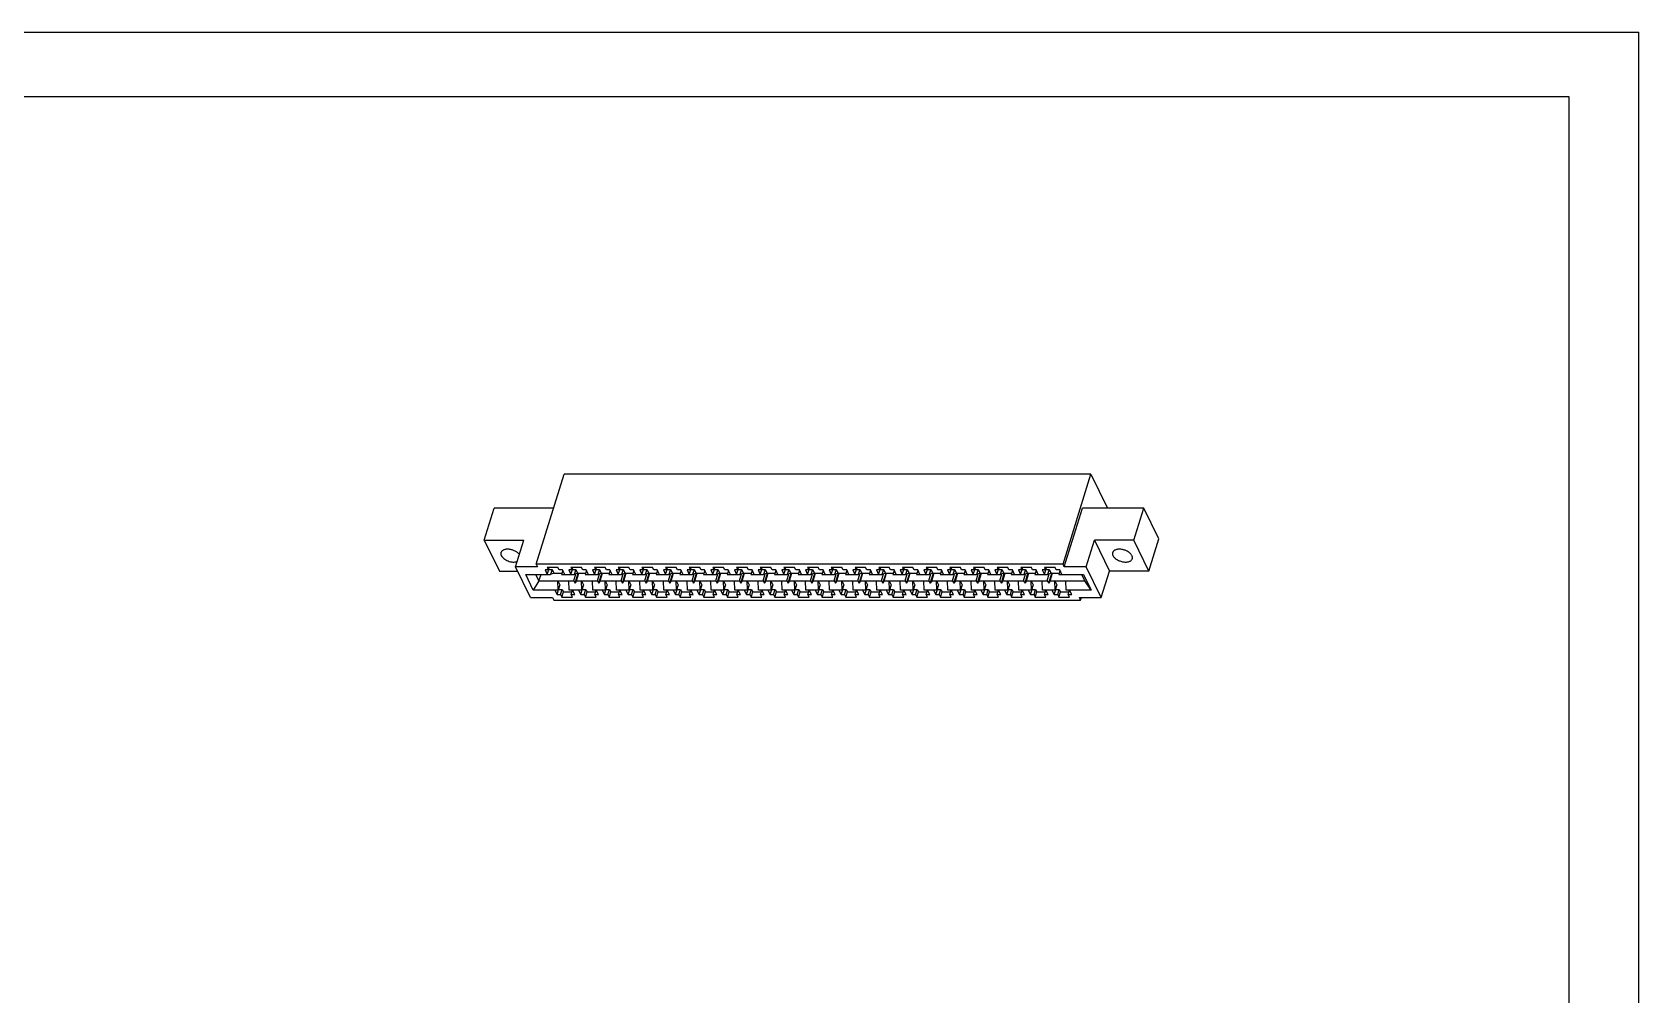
# Model space of a CAD drawing. Extents: x 0 to 420, y 0 to 297.
# Drawn here: x 172.3 to 420, y 148.5 to 297 of the extents above; entities that cross this region are included whole.
import ezdxf

# ---------------------------------------------------------------- set-up
doc = ezdxf.new("R2010")
doc.units = 0
doc.header["$LTSCALE"] = 23.1
doc.layers.get('0').update_dxf_attribs({"linetype": 'CONTINUOUS'})

msp = doc.modelspace()

# ---------------------------------------------------------------- linework, layer by layer
at = {"color": 7, "linetype": 'CONTINUOUS'}
for p, q in [((0, 297), (420, 297)), ((420, 0), (420, 297)), ((17.78, 287.08), (409.21, 287.08)), ((409.21, 287.08), (409.21, 9.23)), ((250, 214.91), (254.3, 228.84)), ((335.53, 228.84), (254.3, 228.84)), ((331.22, 214.91), (335.53, 228.84)), ((335.53, 228.84), (338.1, 223.59)), ((241.99, 218.62), (243.53, 223.59)), ((252.68, 223.59), (243.53, 223.59)), ((331.42, 214.52), (334.22, 223.59)), ((343.68, 223.59), (334.22, 223.59)), ((342.15, 218.62), (343.68, 223.59)), ((346.01, 218.85), (343.68, 223.59)), ((241.99, 218.62), (244.32, 213.88)), ((241.99, 218.62), (248.09, 218.62)), ((246.82, 214.52), (248.09, 218.62)), ((334.79, 214.52), (336.05, 218.62)), ((342.15, 218.62), (336.05, 218.62)), ((336.05, 218.62), (338.38, 213.88)), ((344.47, 213.88), (342.15, 218.62)), ((344.47, 213.88), (346.01, 218.85)), ((244.32, 213.88), (247.13, 213.88)), ((249.14, 209.78), (246.82, 214.52)), ((250.19, 214.52), (246.82, 214.52)), ((249.55, 210.95), (248.38, 213.35)), ((248.38, 213.35), (252.2, 213.35)), ((250.43, 212.36), (249.95, 213.35)), ((250, 214.91), (250.19, 214.52)), ((331.22, 214.91), (250, 214.91)), ((250.43, 212.36), (250.74, 213.35)), ((251.36, 214.04), (251.7, 213.35)), ((251.9, 214.04), (251.36, 214.04)), ((251.7, 213.35), (251.94, 214.13)), ((251.71, 214.43), (251.9, 214.04)), ((253.34, 214.43), (251.71, 214.43)), ((251.9, 214.04), (252.01, 214.43)), ((251.93, 214.15), (251.94, 214.13)), ((251.94, 214.13), (252.44, 214.13)), ((252.44, 214.13), (252.2, 213.35)), ((252.74, 213.53), (252.2, 213.35)), ((252.44, 214.13), (252.74, 213.53)), ((252.74, 213.53), (253.96, 213.53)), ((253.53, 214.04), (253.34, 214.43)), ((254.07, 214.04), (253.53, 214.04)), ((254.1, 213.98), (253.91, 213.35)), ((253.91, 213.35), (255.85, 213.35)), ((254.41, 213.35), (254.07, 214.04)), ((255.01, 214.04), (255.35, 213.35)), ((255.54, 214.04), (255.01, 214.04)), ((255.35, 213.35), (255.59, 214.13)), ((255.36, 214.43), (255.54, 214.04)), ((256.99, 214.43), (255.36, 214.43)), ((255.54, 214.04), (255.66, 214.43)), ((255.58, 214.15), (255.59, 214.13)), ((255.59, 214.13), (256.09, 214.13)), ((255.78, 212.36), (256.11, 213.43)), ((256.09, 214.13), (255.85, 213.35)), ((256.39, 213.53), (255.85, 213.35)), ((256.02, 212.02), (256.48, 213.53)), ((256.09, 214.13), (256.39, 213.53)), ((256.22, 212.36), (256.58, 213.53)), ((256.39, 213.53), (257.61, 213.53)), ((257.18, 214.04), (256.99, 214.43)), ((257.72, 214.04), (257.18, 214.04)), ((257.75, 213.98), (257.56, 213.35)), ((257.56, 213.35), (259.5, 213.35)), ((258.06, 213.35), (257.72, 214.04)), ((258.66, 214.04), (259, 213.35)), ((259.19, 214.04), (258.66, 214.04)), ((259, 214.43), (259.19, 214.04)), ((260.64, 214.43), (259, 214.43)), ((259, 213.35), (259.24, 214.13)), ((259.19, 214.04), (259.31, 214.43)), ((259.23, 214.15), (259.24, 214.13)), ((259.24, 214.13), (259.74, 214.13)), ((259.43, 212.36), (259.76, 213.43)), ((259.74, 214.13), (259.5, 213.35)), ((260.04, 213.53), (259.5, 213.35)), ((259.66, 212.02), (260.13, 213.53)), ((259.74, 214.13), (260.04, 213.53)), ((259.87, 212.36), (260.23, 213.53)), ((260.04, 213.53), (261.26, 213.53)), ((260.83, 214.04), (260.64, 214.43)), ((261.37, 214.04), (260.83, 214.04)), ((261.4, 213.98), (261.21, 213.35)), ((261.21, 213.35), (263.15, 213.35)), ((261.71, 213.35), (261.37, 214.04)), ((262.31, 214.04), (262.65, 213.35)), ((262.84, 214.04), (262.31, 214.04)), ((262.65, 214.43), (262.84, 214.04)), ((264.29, 214.43), (262.65, 214.43)), ((262.65, 213.35), (262.89, 214.13)), ((262.84, 214.04), (262.96, 214.43)), ((262.88, 214.15), (262.89, 214.13)), ((262.89, 214.13), (263.39, 214.13)), ((263.08, 212.36), (263.41, 213.43)), ((263.39, 214.13), (263.15, 213.35)), ((263.69, 213.53), (263.15, 213.35)), ((263.31, 212.02), (263.78, 213.53)), ((263.39, 214.13), (263.69, 213.53)), ((263.52, 212.36), (263.88, 213.53)), ((263.69, 213.53), (264.91, 213.53)), ((264.48, 214.04), (264.29, 214.43)), ((265.02, 214.04), (264.48, 214.04)), ((265.05, 213.98), (264.86, 213.35)), ((264.86, 213.35), (266.8, 213.35)), ((265.36, 213.35), (265.02, 214.04)), ((265.96, 214.04), (266.3, 213.35)), ((266.49, 214.04), (265.96, 214.04)), ((266.3, 214.43), (266.49, 214.04)), ((267.94, 214.43), (266.3, 214.43)), ((266.3, 213.35), (266.54, 214.13)), ((266.49, 214.04), (266.61, 214.43)), ((266.53, 214.15), (266.54, 214.13)), ((266.54, 214.13), (267.04, 214.13)), ((266.73, 212.36), (267.06, 213.43)), ((267.04, 214.13), (266.8, 213.35)), ((267.34, 213.53), (266.8, 213.35)), ((266.96, 212.02), (267.43, 213.53)), ((267.04, 214.13), (267.34, 213.53)), ((267.17, 212.36), (267.53, 213.53)), ((267.34, 213.53), (268.56, 213.53)), ((268.13, 214.04), (267.94, 214.43)), ((268.67, 214.04), (268.13, 214.04)), ((268.7, 213.98), (268.51, 213.35)), ((268.51, 213.35), (270.45, 213.35)), ((269.01, 213.35), (268.67, 214.04)), ((269.61, 214.04), (269.95, 213.35)), ((270.14, 214.04), (269.61, 214.04)), ((269.95, 214.43), (270.14, 214.04)), ((271.59, 214.43), (269.95, 214.43)), ((269.95, 213.35), (270.19, 214.13)), ((270.14, 214.04), (270.26, 214.43)), ((270.18, 214.15), (270.19, 214.13)), ((270.19, 214.13), (270.69, 214.13)), ((270.38, 212.36), (270.71, 213.43)), ((270.69, 214.13), (270.45, 213.35)), ((270.99, 213.53), (270.45, 213.35)), ((270.61, 212.02), (271.08, 213.53)), ((270.69, 214.13), (270.99, 213.53)), ((270.82, 212.36), (271.18, 213.53)), ((270.99, 213.53), (272.21, 213.53)), ((271.78, 214.04), (271.59, 214.43)), ((272.32, 214.04), (271.78, 214.04)), ((272.35, 213.98), (272.16, 213.35)), ((272.16, 213.35), (274.1, 213.35)), ((272.66, 213.35), (272.32, 214.04)), ((273.25, 214.04), (273.6, 213.35)), ((273.79, 214.04), (273.25, 214.04)), ((273.6, 214.43), (273.79, 214.04)), ((275.24, 214.43), (273.6, 214.43)), ((273.6, 213.35), (273.84, 214.13)), ((273.79, 214.04), (273.91, 214.43)), ((273.83, 214.15), (273.84, 214.13)), ((273.84, 214.13), (274.34, 214.13)), ((274.03, 212.36), (274.36, 213.43)), ((274.34, 214.13), (274.1, 213.35)), ((274.64, 213.53), (274.1, 213.35)), ((274.26, 212.02), (274.73, 213.53)), ((274.34, 214.13), (274.64, 213.53)), ((274.47, 212.36), (274.83, 213.53)), ((274.64, 213.53), (275.86, 213.53)), ((275.43, 214.04), (275.24, 214.43)), ((275.97, 214.04), (275.43, 214.04)), ((276, 213.98), (275.81, 213.35)), ((275.81, 213.35), (277.75, 213.35)), ((276.31, 213.35), (275.97, 214.04)), ((276.9, 214.04), (277.25, 213.35)), ((277.44, 214.04), (276.9, 214.04)), ((277.25, 214.43), (277.44, 214.04)), ((278.89, 214.43), (277.25, 214.43)), ((277.25, 213.35), (277.49, 214.13)), ((277.44, 214.04), (277.56, 214.43)), ((277.48, 214.15), (277.49, 214.13)), ((277.49, 214.13), (277.99, 214.13)), ((277.68, 212.36), (278.01, 213.43)), ((277.99, 214.13), (277.75, 213.35)), ((278.29, 213.53), (277.75, 213.35)), ((277.91, 212.02), (278.38, 213.53)), ((277.99, 214.13), (278.29, 213.53)), ((278.12, 212.36), (278.48, 213.53)), ((278.29, 213.53), (279.51, 213.53)), ((279.08, 214.04), (278.89, 214.43)), ((279.62, 214.04), (279.08, 214.04)), ((279.65, 213.98), (279.46, 213.35)), ((279.46, 213.35), (281.4, 213.35)), ((279.96, 213.35), (279.62, 214.04)), ((280.55, 214.04), (280.9, 213.35)), ((281.09, 214.04), (280.55, 214.04)), ((280.9, 214.43), (281.09, 214.04)), ((282.54, 214.43), (280.9, 214.43)), ((280.9, 213.35), (281.14, 214.13)), ((281.09, 214.04), (281.21, 214.43)), ((281.13, 214.15), (281.14, 214.13)), ((281.14, 214.13), (281.64, 214.13)), ((281.33, 212.36), (281.66, 213.43)), ((281.64, 214.13), (281.4, 213.35)), ((281.94, 213.53), (281.4, 213.35)), ((281.56, 212.02), (282.03, 213.53)), ((281.64, 214.13), (281.94, 213.53)), ((281.77, 212.36), (282.13, 213.53)), ((281.94, 213.53), (283.16, 213.53)), ((282.73, 214.04), (282.54, 214.43)), ((283.27, 214.04), (282.73, 214.04)), ((283.3, 213.98), (283.11, 213.35)), ((283.11, 213.35), (285.05, 213.35)), ((283.61, 213.35), (283.27, 214.04)), ((284.2, 214.04), (284.54, 213.35)), ((284.74, 214.04), (284.2, 214.04)), ((284.54, 213.35), (284.79, 214.13)), ((284.55, 214.43), (284.74, 214.04)), ((286.19, 214.43), (284.55, 214.43)), ((284.74, 214.04), (284.86, 214.43)), ((284.78, 214.15), (284.79, 214.13)), ((284.79, 214.13), (285.29, 214.13)), ((284.98, 212.36), (285.31, 213.43)), ((285.29, 214.13), (285.05, 213.35)), ((285.59, 213.53), (285.05, 213.35)), ((285.21, 212.02), (285.68, 213.53)), ((285.29, 214.13), (285.59, 213.53)), ((285.42, 212.36), (285.78, 213.53)), ((285.59, 213.53), (286.81, 213.53)), ((286.38, 214.04), (286.19, 214.43)), ((286.92, 214.04), (286.38, 214.04)), ((286.95, 213.98), (286.76, 213.35)), ((286.76, 213.35), (288.7, 213.35)), ((287.26, 213.35), (286.92, 214.04)), ((287.85, 214.04), (288.19, 213.35)), ((288.39, 214.04), (287.85, 214.04)), ((288.19, 213.35), (288.44, 214.13)), ((288.2, 214.43), (288.39, 214.04)), ((289.84, 214.43), (288.2, 214.43)), ((288.39, 214.04), (288.51, 214.43)), ((288.43, 214.15), (288.44, 214.13)), ((288.44, 214.13), (288.94, 214.13)), ((288.63, 212.36), (288.96, 213.43)), ((288.94, 214.13), (288.7, 213.35)), ((289.24, 213.53), (288.7, 213.35)), ((288.86, 212.02), (289.33, 213.53)), ((288.94, 214.13), (289.24, 213.53)), ((289.07, 212.36), (289.43, 213.53)), ((289.24, 213.53), (290.46, 213.53)), ((290.03, 214.04), (289.84, 214.43)), ((290.57, 214.04), (290.03, 214.04)), ((290.6, 213.98), (290.41, 213.35)), ((290.41, 213.35), (292.35, 213.35)), ((290.91, 213.35), (290.57, 214.04)), ((292.04, 214.04), (291.5, 214.04)), ((291.5, 214.04), (291.84, 213.35)), ((291.84, 213.35), (292.09, 214.13)), ((293.49, 214.43), (291.85, 214.43)), ((291.85, 214.43), (292.04, 214.04)), ((292.04, 214.04), (292.16, 214.43)), ((292.08, 214.15), (292.09, 214.13)), ((292.09, 214.13), (292.59, 214.13)), ((292.28, 212.36), (292.61, 213.43)), ((292.59, 214.13), (292.35, 213.35)), ((292.89, 213.53), (292.35, 213.35)), ((292.51, 212.02), (292.98, 213.53)), ((292.59, 214.13), (292.89, 213.53)), ((292.72, 212.36), (293.08, 213.53)), ((292.89, 213.53), (294.11, 213.53)), ((293.68, 214.04), (293.49, 214.43)), ((294.22, 214.04), (293.68, 214.04)), ((294.25, 213.98), (294.05, 213.35)), ((294.05, 213.35), (296, 213.35)), ((294.56, 213.35), (294.22, 214.04)), ((295.69, 214.04), (295.15, 214.04)), ((295.15, 214.04), (295.49, 213.35)), ((295.49, 213.35), (295.74, 214.13)), ((297.14, 214.43), (295.5, 214.43)), ((295.5, 214.43), (295.69, 214.04)), ((295.69, 214.04), (295.81, 214.43)), ((295.72, 214.15), (295.74, 214.13)), ((295.74, 214.13), (296.24, 214.13)), ((295.92, 212.36), (296.26, 213.43)), ((296.24, 214.13), (296, 213.35)), ((296.54, 213.53), (296, 213.35)), ((296.16, 212.02), (296.63, 213.53)), ((296.24, 214.13), (296.54, 213.53)), ((296.37, 212.36), (296.73, 213.53)), ((296.54, 213.53), (297.76, 213.53)), ((297.33, 214.04), (297.14, 214.43)), ((297.87, 214.04), (297.33, 214.04)), ((297.9, 213.98), (297.7, 213.35)), ((297.7, 213.35), (299.65, 213.35)), ((298.21, 213.35), (297.87, 214.04)), ((299.34, 214.04), (298.8, 214.04)), ((298.8, 214.04), (299.14, 213.35)), ((299.14, 213.35), (299.39, 214.13)), ((300.79, 214.43), (299.15, 214.43)), ((299.15, 214.43), (299.34, 214.04)), ((299.34, 214.04), (299.46, 214.43)), ((299.37, 214.15), (299.39, 214.13)), ((299.39, 214.13), (299.89, 214.13)), ((299.57, 212.36), (299.91, 213.43)), ((299.89, 214.13), (299.65, 213.35)), ((300.19, 213.53), (299.65, 213.35)), ((299.81, 212.02), (300.28, 213.53)), ((299.89, 214.13), (300.19, 213.53)), ((300.02, 212.36), (300.38, 213.53)), ((300.19, 213.53), (301.41, 213.53)), ((300.98, 214.04), (300.79, 214.43)), ((301.52, 214.04), (300.98, 214.04)), ((301.55, 213.98), (301.35, 213.35)), ((301.35, 213.35), (303.3, 213.35)), ((301.86, 213.35), (301.52, 214.04)), ((302.99, 214.04), (302.45, 214.04)), ((302.45, 214.04), (302.79, 213.35)), ((302.79, 213.35), (303.03, 214.13)), ((304.44, 214.43), (302.8, 214.43)), ((302.8, 214.43), (302.99, 214.04)), ((302.99, 214.04), (303.11, 214.43)), ((303.02, 214.15), (303.03, 214.13)), ((303.03, 214.13), (303.54, 214.13)), ((303.22, 212.36), (303.56, 213.43)), ((303.54, 214.13), (303.3, 213.35)), ((303.84, 213.53), (303.3, 213.35)), ((303.46, 212.02), (303.93, 213.53)), ((303.54, 214.13), (303.84, 213.53)), ((303.67, 212.36), (304.03, 213.53)), ((303.84, 213.53), (305.06, 213.53)), ((304.63, 214.04), (304.44, 214.43)), ((305.17, 214.04), (304.63, 214.04)), ((305.2, 213.98), (305, 213.35)), ((305, 213.35), (306.95, 213.35)), ((305.51, 213.35), (305.17, 214.04)), ((306.64, 214.04), (306.1, 214.04)), ((306.1, 214.04), (306.44, 213.35)), ((306.44, 213.35), (306.68, 214.13)), ((308.09, 214.43), (306.45, 214.43)), ((306.45, 214.43), (306.64, 214.04)), ((306.64, 214.04), (306.76, 214.43)), ((306.67, 214.15), (306.68, 214.13)), ((306.68, 214.13), (307.19, 214.13)), ((306.87, 212.36), (307.21, 213.43)), ((307.19, 214.13), (306.95, 213.35)), ((307.48, 213.53), (306.95, 213.35)), ((307.11, 212.02), (307.58, 213.53)), ((307.19, 214.13), (307.48, 213.53)), ((307.32, 212.36), (307.68, 213.53)), ((307.48, 213.53), (308.71, 213.53)), ((308.28, 214.04), (308.09, 214.43)), ((308.82, 214.04), (308.28, 214.04)), ((308.85, 213.98), (308.65, 213.35)), ((308.65, 213.35), (310.59, 213.35)), ((309.16, 213.35), (308.82, 214.04)), ((310.29, 214.04), (309.75, 214.04)), ((309.75, 214.04), (310.09, 213.35)), ((310.09, 213.35), (310.33, 214.13)), ((311.74, 214.43), (310.1, 214.43)), ((310.1, 214.43), (310.29, 214.04)), ((310.29, 214.04), (310.41, 214.43)), ((310.32, 214.15), (310.33, 214.13)), ((310.33, 214.13), (310.84, 214.13)), ((310.52, 212.36), (310.86, 213.43)), ((310.84, 214.13), (310.59, 213.35)), ((311.13, 213.53), (310.59, 213.35)), ((310.76, 212.02), (311.23, 213.53)), ((310.84, 214.13), (311.13, 213.53)), ((310.97, 212.36), (311.33, 213.53)), ((311.13, 213.53), (312.36, 213.53)), ((311.93, 214.04), (311.74, 214.43)), ((312.46, 214.04), (311.93, 214.04)), ((312.5, 213.98), (312.3, 213.35)), ((312.3, 213.35), (314.24, 213.35)), ((312.81, 213.35), (312.46, 214.04)), ((313.94, 214.04), (313.4, 214.04)), ((313.4, 214.04), (313.74, 213.35)), ((313.74, 213.35), (313.98, 214.13)), ((315.39, 214.43), (313.75, 214.43)), ((313.75, 214.43), (313.94, 214.04)), ((313.94, 214.04), (314.06, 214.43)), ((313.97, 214.15), (313.98, 214.13)), ((313.98, 214.13), (314.49, 214.13)), ((314.17, 212.36), (314.5, 213.43)), ((314.49, 214.13), (314.24, 213.35)), ((314.78, 213.53), (314.24, 213.35)), ((314.41, 212.02), (314.88, 213.53)), ((314.49, 214.13), (314.78, 213.53)), ((314.62, 212.36), (314.98, 213.53)), ((314.78, 213.53), (316.01, 213.53)), ((315.58, 214.04), (315.39, 214.43)), ((316.11, 214.04), (315.58, 214.04)), ((316.15, 213.98), (315.95, 213.35)), ((315.95, 213.35), (317.89, 213.35)), ((316.46, 213.35), (316.11, 214.04)), ((317.59, 214.04), (317.05, 214.04)), ((317.05, 214.04), (317.39, 213.35)), ((317.39, 213.35), (317.63, 214.13)), ((319.04, 214.43), (317.4, 214.43)), ((317.4, 214.43), (317.59, 214.04)), ((317.59, 214.04), (317.71, 214.43)), ((317.62, 214.15), (317.63, 214.13)), ((317.63, 214.13), (318.14, 214.13)), ((317.82, 212.36), (318.15, 213.43)), ((318.14, 214.13), (317.89, 213.35)), ((318.43, 213.53), (317.89, 213.35)), ((318.06, 212.02), (318.52, 213.53)), ((318.14, 214.13), (318.43, 213.53)), ((318.27, 212.36), (318.63, 213.53)), ((318.43, 213.53), (319.66, 213.53)), ((319.23, 214.04), (319.04, 214.43)), ((319.76, 214.04), (319.23, 214.04)), ((319.8, 213.98), (319.6, 213.35)), ((319.6, 213.35), (321.54, 213.35)), ((320.1, 213.35), (319.76, 214.04)), ((321.24, 214.04), (320.7, 214.04)), ((320.7, 214.04), (321.04, 213.35)), ((321.04, 213.35), (321.28, 214.13)), ((322.69, 214.43), (321.05, 214.43)), ((321.05, 214.43), (321.24, 214.04)), ((321.24, 214.04), (321.36, 214.43)), ((321.27, 214.15), (321.28, 214.13)), ((321.28, 214.13), (321.79, 214.13)), ((321.47, 212.36), (321.8, 213.43)), ((321.79, 214.13), (321.54, 213.35)), ((322.08, 213.53), (321.54, 213.35)), ((321.71, 212.02), (322.17, 213.53)), ((321.79, 214.13), (322.08, 213.53)), ((321.92, 212.36), (322.28, 213.53)), ((322.08, 213.53), (323.31, 213.53)), ((322.88, 214.04), (322.69, 214.43)), ((323.41, 214.04), (322.88, 214.04)), ((323.45, 213.98), (323.25, 213.35)), ((323.25, 213.35), (325.19, 213.35)), ((323.75, 213.35), (323.41, 214.04)), ((324.89, 214.04), (324.35, 214.04)), ((324.35, 214.04), (324.69, 213.35)), ((324.69, 213.35), (324.93, 214.13)), ((326.34, 214.43), (324.7, 214.43)), ((324.7, 214.43), (324.89, 214.04)), ((324.89, 214.04), (325.01, 214.43)), ((324.92, 214.15), (324.93, 214.13)), ((324.93, 214.13), (325.44, 214.13)), ((325.12, 212.36), (325.45, 213.43)), ((325.44, 214.13), (325.19, 213.35)), ((325.73, 213.53), (325.19, 213.35)), ((325.36, 212.02), (325.82, 213.53)), ((325.44, 214.13), (325.73, 213.53)), ((325.57, 212.36), (325.93, 213.53)), ((325.73, 213.53), (326.96, 213.53)), ((326.53, 214.04), (326.34, 214.43)), ((327.06, 214.04), (326.53, 214.04)), ((327.1, 213.98), (326.9, 213.35)), ((326.9, 213.35), (328.84, 213.35)), ((327.4, 213.35), (327.06, 214.04)), ((328.54, 214.04), (328, 214.04)), ((328, 214.04), (328.34, 213.35)), ((328.34, 213.35), (328.58, 214.13)), ((329.99, 214.43), (328.35, 214.43)), ((328.35, 214.43), (328.54, 214.04)), ((328.54, 214.04), (328.66, 214.43)), ((328.57, 214.15), (328.58, 214.13)), ((328.58, 214.13), (329.09, 214.13)), ((328.77, 212.36), (329.1, 213.43)), ((329.09, 214.13), (328.84, 213.35)), ((329.38, 213.53), (328.84, 213.35)), ((329.01, 212.02), (329.47, 213.53)), ((329.09, 214.13), (329.38, 213.53)), ((329.22, 212.36), (329.58, 213.53)), ((329.38, 213.53), (330.61, 213.53)), ((330.17, 214.04), (329.99, 214.43)), ((330.71, 214.04), (330.17, 214.04)), ((330.75, 213.98), (330.55, 213.35)), ((330.55, 213.35), (334.38, 213.35)), ((331.05, 213.35), (330.71, 214.04)), ((331.42, 214.52), (331.22, 214.91)), ((334.79, 214.52), (331.42, 214.52)), ((334.08, 213.35), (334.56, 212.36)), ((334.38, 213.35), (335.55, 210.95)), ((337.11, 209.78), (334.79, 214.52)), ((337.11, 209.78), (338.38, 213.88)), ((344.47, 213.88), (338.38, 213.88)), ((250.43, 212.36), (249.55, 210.95)), ((253.38, 210.95), (249.55, 210.95)), ((250.43, 212.36), (255.78, 212.36)), ((252.88, 210.95), (253.22, 210.25)), ((253.22, 210.25), (253.46, 211.04)), ((253.38, 210.95), (253.32, 212.34)), ((253.32, 212.34), (253.62, 211.73)), ((253.32, 212.34), (255.03, 212.34)), ((253.62, 211.73), (253.38, 210.95)), ((253.43, 211.1), (253.46, 211.04)), ((253.46, 211.04), (254, 211.04)), ((253.75, 210.25), (254, 211.04)), ((253.94, 209.87), (254.19, 210.65)), ((254, 211.04), (254.19, 210.65)), ((254.19, 210.65), (255.52, 210.65)), ((255.09, 210.95), (255.03, 212.34)), ((257.03, 210.95), (255.09, 210.95)), ((255.39, 210.25), (255.6, 210.93)), ((255.93, 210.25), (255.59, 210.95)), ((255.78, 212.36), (256.02, 212.02)), ((256.22, 212.36), (256.02, 212.02)), ((256.22, 212.36), (259.43, 212.36)), ((256.53, 210.95), (256.87, 210.25)), ((256.87, 210.25), (257.11, 211.04)), ((257.03, 210.95), (256.97, 212.34)), ((256.97, 212.34), (257.27, 211.73)), ((256.97, 212.34), (258.68, 212.34)), ((257.27, 211.73), (257.03, 210.95)), ((257.08, 211.1), (257.11, 211.04)), ((257.11, 211.04), (257.65, 211.04)), ((257.4, 210.25), (257.65, 211.04)), ((257.59, 209.87), (257.84, 210.65)), ((257.65, 211.04), (257.84, 210.65)), ((257.84, 210.65), (259.16, 210.65)), ((258.74, 210.95), (258.68, 212.34)), ((260.68, 210.95), (258.74, 210.95)), ((259.04, 210.25), (259.25, 210.93)), ((259.58, 210.25), (259.24, 210.95)), ((259.43, 212.36), (259.66, 212.02)), ((259.87, 212.36), (259.66, 212.02)), ((259.87, 212.36), (263.08, 212.36)), ((260.18, 210.95), (260.52, 210.25)), ((260.52, 210.25), (260.76, 211.04)), ((260.68, 210.95), (260.62, 212.34)), ((260.62, 212.34), (260.92, 211.73)), ((260.62, 212.34), (262.33, 212.34)), ((260.92, 211.73), (260.68, 210.95)), ((260.73, 211.1), (260.76, 211.04)), ((260.76, 211.04), (261.3, 211.04)), ((261.05, 210.25), (261.3, 211.04)), ((261.24, 209.87), (261.49, 210.65)), ((261.3, 211.04), (261.49, 210.65)), ((261.49, 210.65), (262.81, 210.65)), ((262.39, 210.95), (262.33, 212.34)), ((264.33, 210.95), (262.39, 210.95)), ((262.69, 210.25), (262.9, 210.93)), ((263.23, 210.25), (262.89, 210.95)), ((263.08, 212.36), (263.31, 212.02)), ((263.52, 212.36), (263.31, 212.02)), ((263.52, 212.36), (266.73, 212.36)), ((263.82, 210.95), (264.17, 210.25)), ((264.17, 210.25), (264.41, 211.04)), ((264.33, 210.95), (264.27, 212.34)), ((264.27, 212.34), (264.57, 211.73)), ((264.27, 212.34), (265.98, 212.34)), ((264.57, 211.73), (264.33, 210.95)), ((264.38, 211.1), (264.41, 211.04)), ((264.41, 211.04), (264.95, 211.04)), ((264.7, 210.25), (264.95, 211.04)), ((264.89, 209.87), (265.14, 210.65)), ((264.95, 211.04), (265.14, 210.65)), ((265.14, 210.65), (266.46, 210.65)), ((266.04, 210.95), (265.98, 212.34)), ((267.98, 210.95), (266.04, 210.95)), ((266.34, 210.25), (266.55, 210.93)), ((266.88, 210.25), (266.54, 210.95)), ((266.73, 212.36), (266.96, 212.02)), ((267.17, 212.36), (266.96, 212.02)), ((267.17, 212.36), (270.38, 212.36)), ((267.47, 210.95), (267.82, 210.25)), ((267.82, 210.25), (268.06, 211.04)), ((267.98, 210.95), (267.92, 212.34)), ((267.92, 212.34), (268.22, 211.73)), ((267.92, 212.34), (269.63, 212.34)), ((268.22, 211.73), (267.98, 210.95)), ((268.03, 211.1), (268.06, 211.04)), ((268.06, 211.04), (268.6, 211.04)), ((268.35, 210.25), (268.6, 211.04)), ((268.54, 209.87), (268.79, 210.65)), ((268.6, 211.04), (268.79, 210.65)), ((268.79, 210.65), (270.11, 210.65)), ((269.69, 210.95), (269.63, 212.34)), ((271.63, 210.95), (269.69, 210.95)), ((269.99, 210.25), (270.2, 210.93)), ((270.53, 210.25), (270.19, 210.95)), ((270.38, 212.36), (270.61, 212.02)), ((270.82, 212.36), (270.61, 212.02)), ((270.82, 212.36), (274.03, 212.36)), ((271.12, 210.95), (271.46, 210.25)), ((271.46, 210.25), (271.71, 211.04)), ((271.63, 210.95), (271.57, 212.34)), ((271.57, 212.34), (271.87, 211.73)), ((271.57, 212.34), (273.28, 212.34)), ((271.87, 211.73), (271.63, 210.95)), ((271.67, 211.1), (271.71, 211.04)), ((271.71, 211.04), (272.24, 211.04)), ((272, 210.25), (272.24, 211.04)), ((272.19, 209.87), (272.43, 210.65)), ((272.24, 211.04), (272.43, 210.65)), ((272.43, 210.65), (273.76, 210.65)), ((273.33, 210.95), (273.28, 212.34)), ((275.28, 210.95), (273.33, 210.95)), ((273.64, 210.25), (273.85, 210.93)), ((274.18, 210.25), (273.84, 210.95)), ((274.03, 212.36), (274.26, 212.02)), ((274.47, 212.36), (274.26, 212.02)), ((274.47, 212.36), (277.68, 212.36)), ((274.77, 210.95), (275.11, 210.25)), ((275.11, 210.25), (275.36, 211.04)), ((275.28, 210.95), (275.22, 212.34)), ((275.22, 212.34), (275.52, 211.73)), ((275.22, 212.34), (276.93, 212.34)), ((275.52, 211.73), (275.28, 210.95)), ((275.32, 211.1), (275.36, 211.04)), ((275.36, 211.04), (275.89, 211.04)), ((275.65, 210.25), (275.89, 211.04)), ((275.84, 209.87), (276.08, 210.65)), ((275.89, 211.04), (276.08, 210.65)), ((276.08, 210.65), (277.41, 210.65)), ((276.98, 210.95), (276.93, 212.34)), ((278.93, 210.95), (276.98, 210.95)), ((277.29, 210.25), (277.5, 210.93)), ((277.83, 210.25), (277.49, 210.95)), ((277.68, 212.36), (277.91, 212.02)), ((278.12, 212.36), (277.91, 212.02)), ((278.12, 212.36), (281.33, 212.36)), ((278.42, 210.95), (278.76, 210.25)), ((278.76, 210.25), (279.01, 211.04)), ((278.93, 210.95), (278.87, 212.34)), ((278.87, 212.34), (279.17, 211.73)), ((278.87, 212.34), (280.58, 212.34)), ((279.17, 211.73), (278.93, 210.95)), ((278.97, 211.1), (279.01, 211.04)), ((279.01, 211.04), (279.54, 211.04)), ((279.3, 210.25), (279.54, 211.04)), ((279.49, 209.87), (279.73, 210.65)), ((279.54, 211.04), (279.73, 210.65)), ((279.73, 210.65), (281.06, 210.65)), ((280.63, 210.95), (280.58, 212.34)), ((282.58, 210.95), (280.63, 210.95)), ((280.94, 210.25), (281.15, 210.93)), ((281.48, 210.25), (281.14, 210.95)), ((281.33, 212.36), (281.56, 212.02)), ((281.77, 212.36), (281.56, 212.02)), ((281.77, 212.36), (284.98, 212.36)), ((282.07, 210.95), (282.41, 210.25)), ((282.41, 210.25), (282.66, 211.04)), ((282.58, 210.95), (282.52, 212.34)), ((282.52, 212.34), (282.82, 211.73)), ((282.52, 212.34), (284.23, 212.34)), ((282.82, 211.73), (282.58, 210.95)), ((282.62, 211.1), (282.66, 211.04)), ((282.66, 211.04), (283.19, 211.04)), ((282.95, 210.25), (283.19, 211.04)), ((283.14, 209.87), (283.38, 210.65)), ((283.19, 211.04), (283.38, 210.65)), ((283.38, 210.65), (284.71, 210.65)), ((284.28, 210.95), (284.23, 212.34)), ((286.23, 210.95), (284.28, 210.95)), ((284.59, 210.25), (284.8, 210.93)), ((285.13, 210.25), (284.79, 210.95)), ((284.98, 212.36), (285.21, 212.02)), ((285.42, 212.36), (285.21, 212.02)), ((285.42, 212.36), (288.63, 212.36)), ((285.72, 210.95), (286.06, 210.25)), ((286.06, 210.25), (286.31, 211.04)), ((286.23, 210.95), (286.17, 212.34)), ((286.17, 212.34), (287.88, 212.34)), ((286.17, 212.34), (286.47, 211.73)), ((286.47, 211.73), (286.23, 210.95)), ((286.27, 211.1), (286.31, 211.04)), ((286.31, 211.04), (286.84, 211.04)), ((286.6, 210.25), (286.84, 211.04)), ((286.79, 209.87), (287.03, 210.65)), ((286.84, 211.04), (287.03, 210.65)), ((287.03, 210.65), (288.36, 210.65)), ((287.93, 210.95), (287.88, 212.34)), ((289.87, 210.95), (287.93, 210.95)), ((288.24, 210.25), (288.45, 210.93)), ((288.78, 210.25), (288.44, 210.95)), ((288.63, 212.36), (288.86, 212.02)), ((289.07, 212.36), (288.86, 212.02)), ((289.07, 212.36), (292.28, 212.36)), ((289.37, 210.95), (289.71, 210.25)), ((289.71, 210.25), (289.95, 211.04)), ((289.82, 212.34), (291.53, 212.34)), ((289.82, 212.34), (290.12, 211.73)), ((289.87, 210.95), (289.82, 212.34)), ((290.12, 211.73), (289.87, 210.95)), ((289.92, 211.1), (289.95, 211.04)), ((289.95, 211.04), (290.49, 211.04)), ((290.25, 210.25), (290.49, 211.04)), ((290.44, 209.87), (290.68, 210.65)), ((290.49, 211.04), (290.68, 210.65)), ((290.68, 210.65), (292.01, 210.65)), ((291.58, 210.95), (291.53, 212.34)), ((293.52, 210.95), (291.58, 210.95)), ((291.89, 210.25), (292.1, 210.93)), ((292.43, 210.25), (292.09, 210.95)), ((292.28, 212.36), (292.51, 212.02)), ((292.72, 212.36), (292.51, 212.02)), ((292.72, 212.36), (295.92, 212.36)), ((293.02, 210.95), (293.36, 210.25)), ((293.36, 210.25), (293.6, 211.04)), ((293.47, 212.34), (295.18, 212.34)), ((293.47, 212.34), (293.77, 211.73)), ((293.52, 210.95), (293.47, 212.34)), ((293.77, 211.73), (293.52, 210.95)), ((293.57, 211.1), (293.6, 211.04)), ((293.6, 211.04), (294.14, 211.04)), ((293.9, 210.25), (294.14, 211.04)), ((294.09, 209.87), (294.33, 210.65)), ((294.14, 211.04), (294.33, 210.65)), ((294.33, 210.65), (295.66, 210.65)), ((295.23, 210.95), (295.18, 212.34)), ((297.17, 210.95), (295.23, 210.95)), ((295.54, 210.25), (295.75, 210.93)), ((296.08, 210.25), (295.74, 210.95)), ((295.92, 212.36), (296.16, 212.02)), ((296.37, 212.36), (296.16, 212.02)), ((296.37, 212.36), (299.57, 212.36)), ((296.67, 210.95), (297.01, 210.25)), ((297.01, 210.25), (297.25, 211.04)), ((297.12, 212.34), (298.83, 212.34)), ((297.12, 212.34), (297.42, 211.73)), ((297.17, 210.95), (297.12, 212.34)), ((297.42, 211.73), (297.17, 210.95)), ((297.22, 211.1), (297.25, 211.04)), ((297.25, 211.04), (297.79, 211.04)), ((297.55, 210.25), (297.79, 211.04)), ((297.74, 209.87), (297.98, 210.65)), ((297.79, 211.04), (297.98, 210.65)), ((297.98, 210.65), (299.31, 210.65)), ((298.88, 210.95), (298.83, 212.34)), ((300.82, 210.95), (298.88, 210.95)), ((299.19, 210.25), (299.4, 210.93)), ((299.73, 210.25), (299.39, 210.95)), ((299.57, 212.36), (299.81, 212.02)), ((300.02, 212.36), (299.81, 212.02)), ((300.02, 212.36), (303.22, 212.36)), ((300.32, 210.95), (300.66, 210.25)), ((300.66, 210.25), (300.9, 211.04)), ((300.77, 212.34), (302.48, 212.34)), ((300.77, 212.34), (301.07, 211.73)), ((300.82, 210.95), (300.77, 212.34)), ((301.07, 211.73), (300.82, 210.95)), ((300.87, 211.1), (300.9, 211.04)), ((300.9, 211.04), (301.44, 211.04)), ((301.2, 210.25), (301.44, 211.04)), ((301.39, 209.87), (301.63, 210.65)), ((301.44, 211.04), (301.63, 210.65)), ((301.63, 210.65), (302.96, 210.65)), ((302.53, 210.95), (302.48, 212.34)), ((304.47, 210.95), (302.53, 210.95)), ((302.84, 210.25), (303.05, 210.93)), ((303.38, 210.25), (303.03, 210.95)), ((303.22, 212.36), (303.46, 212.02)), ((303.67, 212.36), (303.46, 212.02)), ((303.67, 212.36), (306.87, 212.36)), ((303.97, 210.95), (304.31, 210.25)), ((304.31, 210.25), (304.55, 211.04)), ((304.42, 212.34), (306.13, 212.34)), ((304.42, 212.34), (304.72, 211.73)), ((304.47, 210.95), (304.42, 212.34)), ((304.72, 211.73), (304.47, 210.95)), ((304.52, 211.1), (304.55, 211.04)), ((304.55, 211.04), (305.09, 211.04)), ((304.85, 210.25), (305.09, 211.04)), ((305.04, 209.87), (305.28, 210.65)), ((305.09, 211.04), (305.28, 210.65)), ((305.28, 210.65), (306.61, 210.65)), ((306.18, 210.95), (306.13, 212.34)), ((308.12, 210.95), (306.18, 210.95)), ((306.49, 210.25), (306.7, 210.93)), ((307.03, 210.25), (306.68, 210.95)), ((306.87, 212.36), (307.11, 212.02)), ((307.32, 212.36), (307.11, 212.02)), ((307.32, 212.36), (310.52, 212.36)), ((307.62, 210.95), (307.96, 210.25)), ((307.96, 210.25), (308.2, 211.04)), ((308.07, 212.34), (309.78, 212.34)), ((308.07, 212.34), (308.37, 211.73)), ((308.12, 210.95), (308.07, 212.34)), ((308.37, 211.73), (308.12, 210.95)), ((308.17, 211.1), (308.2, 211.04)), ((308.2, 211.04), (308.74, 211.04)), ((308.5, 210.25), (308.74, 211.04)), ((308.69, 209.87), (308.93, 210.65)), ((308.74, 211.04), (308.93, 210.65)), ((308.93, 210.65), (310.26, 210.65)), ((309.83, 210.95), (309.78, 212.34)), ((311.77, 210.95), (309.83, 210.95)), ((310.14, 210.25), (310.34, 210.93)), ((310.67, 210.25), (310.33, 210.95)), ((310.52, 212.36), (310.76, 212.02)), ((310.97, 212.36), (310.76, 212.02)), ((310.97, 212.36), (314.17, 212.36)), ((311.27, 210.95), (311.61, 210.25)), ((311.61, 210.25), (311.85, 211.04)), ((311.72, 212.34), (313.43, 212.34)), ((311.72, 212.34), (312.01, 211.73)), ((311.77, 210.95), (311.72, 212.34)), ((312.01, 211.73), (311.77, 210.95)), ((311.82, 211.1), (311.85, 211.04)), ((311.85, 211.04), (312.39, 211.04)), ((312.15, 210.25), (312.39, 211.04)), ((312.34, 209.87), (312.58, 210.65)), ((312.39, 211.04), (312.58, 210.65)), ((312.58, 210.65), (313.91, 210.65)), ((313.48, 210.95), (313.43, 212.34)), ((315.42, 210.95), (313.48, 210.95)), ((313.79, 210.25), (313.99, 210.93)), ((314.32, 210.25), (313.98, 210.95)), ((314.17, 212.36), (314.41, 212.02)), ((314.62, 212.36), (314.41, 212.02)), ((314.62, 212.36), (317.82, 212.36)), ((314.92, 210.95), (315.26, 210.25)), ((315.26, 210.25), (315.5, 211.04)), ((315.37, 212.34), (317.07, 212.34)), ((315.37, 212.34), (315.66, 211.73)), ((315.42, 210.95), (315.37, 212.34)), ((315.66, 211.73), (315.42, 210.95)), ((315.47, 211.1), (315.5, 211.04)), ((315.5, 211.04), (316.04, 211.04)), ((315.8, 210.25), (316.04, 211.04)), ((315.99, 209.87), (316.23, 210.65)), ((316.04, 211.04), (316.23, 210.65)), ((316.23, 210.65), (317.56, 210.65)), ((317.13, 210.95), (317.07, 212.34)), ((319.07, 210.95), (317.13, 210.95)), ((317.44, 210.25), (317.64, 210.93)), ((317.97, 210.25), (317.63, 210.95)), ((317.82, 212.36), (318.06, 212.02)), ((318.27, 212.36), (318.06, 212.02)), ((318.27, 212.36), (321.47, 212.36)), ((318.57, 210.95), (318.91, 210.25)), ((318.91, 210.25), (319.15, 211.04)), ((319.02, 212.34), (320.72, 212.34)), ((319.02, 212.34), (319.31, 211.73)), ((319.07, 210.95), (319.02, 212.34)), ((319.31, 211.73), (319.07, 210.95)), ((319.12, 211.1), (319.15, 211.04)), ((319.15, 211.04), (319.69, 211.04)), ((319.45, 210.25), (319.69, 211.04)), ((319.64, 209.87), (319.88, 210.65)), ((319.69, 211.04), (319.88, 210.65)), ((319.88, 210.65), (321.21, 210.65)), ((320.78, 210.95), (320.72, 212.34)), ((322.72, 210.95), (320.78, 210.95)), ((321.09, 210.25), (321.29, 210.93)), ((321.62, 210.25), (321.28, 210.95)), ((321.47, 212.36), (321.71, 212.02)), ((321.92, 212.36), (321.71, 212.02)), ((321.92, 212.36), (325.12, 212.36)), ((322.22, 210.95), (322.56, 210.25)), ((322.56, 210.25), (322.8, 211.04)), ((322.67, 212.34), (324.37, 212.34)), ((322.67, 212.34), (322.96, 211.73)), ((322.72, 210.95), (322.67, 212.34)), ((322.96, 211.73), (322.72, 210.95)), ((322.77, 211.1), (322.8, 211.04)), ((322.8, 211.04), (323.34, 211.04)), ((323.1, 210.25), (323.34, 211.04)), ((323.29, 209.87), (323.53, 210.65)), ((323.34, 211.04), (323.53, 210.65)), ((323.53, 210.65), (324.86, 210.65)), ((324.43, 210.95), (324.37, 212.34)), ((326.37, 210.95), (324.43, 210.95)), ((324.74, 210.25), (324.94, 210.93)), ((325.27, 210.25), (324.93, 210.95)), ((325.12, 212.36), (325.36, 212.02)), ((325.57, 212.36), (325.36, 212.02)), ((325.57, 212.36), (328.77, 212.36)), ((325.87, 210.95), (326.21, 210.25)), ((326.21, 210.25), (326.45, 211.04)), ((326.32, 212.34), (328.02, 212.34)), ((326.32, 212.34), (326.61, 211.73)), ((326.37, 210.95), (326.32, 212.34)), ((326.61, 211.73), (326.37, 210.95)), ((326.42, 211.1), (326.45, 211.04)), ((326.45, 211.04), (326.99, 211.04)), ((326.75, 210.25), (326.99, 211.04)), ((326.94, 209.87), (327.18, 210.65)), ((326.99, 211.04), (327.18, 210.65)), ((327.18, 210.65), (328.51, 210.65)), ((328.08, 210.95), (328.02, 212.34)), ((330.02, 210.95), (328.08, 210.95)), ((328.38, 210.25), (328.59, 210.93)), ((328.92, 210.25), (328.58, 210.95)), ((328.77, 212.36), (329.01, 212.02)), ((329.22, 212.36), (329.01, 212.02)), ((329.22, 212.36), (334.56, 212.36)), ((329.52, 210.95), (329.86, 210.25)), ((329.86, 210.25), (330.1, 211.04)), ((329.97, 212.34), (331.67, 212.34)), ((329.97, 212.34), (330.26, 211.73)), ((330.02, 210.95), (329.97, 212.34)), ((330.26, 211.73), (330.02, 210.95)), ((330.07, 211.1), (330.1, 211.04)), ((330.1, 211.04), (330.64, 211.04)), ((330.4, 210.25), (330.64, 211.04)), ((330.59, 209.87), (330.83, 210.65)), ((330.64, 211.04), (330.83, 210.65)), ((330.83, 210.65), (332.16, 210.65)), ((331.73, 210.95), (331.67, 212.34)), ((335.55, 210.95), (331.73, 210.95)), ((332.03, 210.25), (332.24, 210.93)), ((332.57, 210.25), (332.23, 210.95)), ((335.55, 210.95), (334.56, 212.36)), ((249.14, 209.78), (252.51, 209.78)), ((252.51, 209.78), (252.71, 209.39)), ((252.71, 209.39), (333.93, 209.39)), ((253.22, 210.25), (253.75, 210.25)), ((253.75, 210.25), (253.94, 209.87)), ((253.94, 209.87), (255.58, 209.87)), ((255.58, 209.87), (255.39, 210.25)), ((255.39, 210.25), (255.93, 210.25)), ((256.87, 210.25), (257.4, 210.25)), ((257.4, 210.25), (257.59, 209.87)), ((257.59, 209.87), (259.23, 209.87)), ((259.23, 209.87), (259.04, 210.25)), ((259.04, 210.25), (259.58, 210.25)), ((260.52, 210.25), (261.05, 210.25)), ((261.05, 210.25), (261.24, 209.87)), ((261.24, 209.87), (262.88, 209.87)), ((262.88, 209.87), (262.69, 210.25)), ((262.69, 210.25), (263.23, 210.25)), ((264.17, 210.25), (264.7, 210.25)), ((264.7, 210.25), (264.89, 209.87)), ((264.89, 209.87), (266.53, 209.87)), ((266.53, 209.87), (266.34, 210.25)), ((266.34, 210.25), (266.88, 210.25)), ((267.82, 210.25), (268.35, 210.25)), ((268.35, 210.25), (268.54, 209.87)), ((268.54, 209.87), (270.18, 209.87)), ((270.18, 209.87), (269.99, 210.25)), ((269.99, 210.25), (270.53, 210.25)), ((271.46, 210.25), (272, 210.25)), ((272, 210.25), (272.19, 209.87)), ((272.19, 209.87), (273.83, 209.87)), ((273.83, 209.87), (273.64, 210.25)), ((273.64, 210.25), (274.18, 210.25)), ((275.11, 210.25), (275.65, 210.25)), ((275.65, 210.25), (275.84, 209.87)), ((275.84, 209.87), (277.48, 209.87)), ((277.48, 209.87), (277.29, 210.25)), ((277.29, 210.25), (277.83, 210.25)), ((278.76, 210.25), (279.3, 210.25)), ((279.3, 210.25), (279.49, 209.87)), ((279.49, 209.87), (281.13, 209.87)), ((281.13, 209.87), (280.94, 210.25)), ((280.94, 210.25), (281.48, 210.25)), ((282.41, 210.25), (282.95, 210.25)), ((282.95, 210.25), (283.14, 209.87)), ((283.14, 209.87), (284.78, 209.87)), ((284.78, 209.87), (284.59, 210.25)), ((284.59, 210.25), (285.13, 210.25)), ((286.06, 210.25), (286.6, 210.25)), ((286.6, 210.25), (286.79, 209.87)), ((286.79, 209.87), (288.43, 209.87)), ((288.24, 210.25), (288.78, 210.25)), ((288.43, 209.87), (288.24, 210.25)), ((289.71, 210.25), (290.25, 210.25)), ((290.25, 210.25), (290.44, 209.87)), ((290.44, 209.87), (292.08, 209.87)), ((291.89, 210.25), (292.43, 210.25)), ((292.08, 209.87), (291.89, 210.25)), ((293.36, 210.25), (293.9, 210.25)), ((293.9, 210.25), (294.09, 209.87)), ((294.09, 209.87), (295.73, 209.87)), ((295.54, 210.25), (296.08, 210.25)), ((295.73, 209.87), (295.54, 210.25)), ((297.01, 210.25), (297.55, 210.25)), ((297.55, 210.25), (297.74, 209.87)), ((297.74, 209.87), (299.38, 209.87)), ((299.19, 210.25), (299.73, 210.25)), ((299.38, 209.87), (299.19, 210.25)), ((300.66, 210.25), (301.2, 210.25)), ((301.2, 210.25), (301.39, 209.87)), ((301.39, 209.87), (303.03, 209.87)), ((302.84, 210.25), (303.38, 210.25)), ((303.03, 209.87), (302.84, 210.25)), ((304.31, 210.25), (304.85, 210.25)), ((304.85, 210.25), (305.04, 209.87)), ((305.04, 209.87), (306.68, 209.87)), ((306.49, 210.25), (307.03, 210.25)), ((306.68, 209.87), (306.49, 210.25)), ((307.96, 210.25), (308.5, 210.25)), ((308.5, 210.25), (308.69, 209.87)), ((308.69, 209.87), (310.33, 209.87)), ((310.14, 210.25), (310.67, 210.25)), ((310.33, 209.87), (310.14, 210.25)), ((311.61, 210.25), (312.15, 210.25)), ((312.15, 210.25), (312.34, 209.87)), ((312.34, 209.87), (313.98, 209.87)), ((313.79, 210.25), (314.32, 210.25)), ((313.98, 209.87), (313.79, 210.25)), ((315.26, 210.25), (315.8, 210.25)), ((315.8, 210.25), (315.99, 209.87)), ((315.99, 209.87), (317.63, 209.87)), ((317.44, 210.25), (317.97, 210.25)), ((317.63, 209.87), (317.44, 210.25)), ((318.91, 210.25), (319.45, 210.25)), ((319.45, 210.25), (319.64, 209.87)), ((319.64, 209.87), (321.28, 209.87)), ((321.09, 210.25), (321.62, 210.25)), ((321.28, 209.87), (321.09, 210.25)), ((322.56, 210.25), (323.1, 210.25)), ((323.1, 210.25), (323.29, 209.87)), ((323.29, 209.87), (324.92, 209.87)), ((324.74, 210.25), (325.27, 210.25)), ((324.92, 209.87), (324.74, 210.25)), ((326.21, 210.25), (326.75, 210.25)), ((326.75, 210.25), (326.94, 209.87)), ((326.94, 209.87), (328.57, 209.87)), ((328.38, 210.25), (328.92, 210.25)), ((328.57, 209.87), (328.38, 210.25)), ((329.86, 210.25), (330.4, 210.25)), ((330.4, 210.25), (330.59, 209.87)), ((330.59, 209.87), (332.22, 209.87)), ((332.03, 210.25), (332.57, 210.25)), ((332.22, 209.87), (332.03, 210.25)), ((333.74, 209.78), (337.11, 209.78)), ((333.93, 209.39), (333.74, 209.78)), ((333.93, 209.39), (334.06, 209.78))]:
    msp.add_line(p, q, dxfattribs=at)
for points, knots in [([(244.56, 216.72), (244.55, 216.68), (244.54, 216.6), (244.54, 216.49), (244.57, 216.37), (244.6, 216.29), (244.62, 216.25)], [0, 0, 0, 0, 0.233696, 0.474473, 0.728412, 1, 1, 1, 1]), ([(247.42, 216.44), (247.38, 216.49), (247.28, 216.59), (247.12, 216.73), (246.94, 216.86), (246.73, 216.97), (246.51, 217.06), (246.29, 217.14), (246.05, 217.19), (245.82, 217.23), (245.59, 217.24), (245.37, 217.23), (245.17, 217.19), (244.99, 217.14), (244.84, 217.06), (244.71, 216.96), (244.62, 216.85), (244.58, 216.76), (244.56, 216.72)], [0, 0, 0, 0, 0.059898, 0.12428, 0.192512, 0.263728, 0.336907, 0.41093, 0.484639, 0.55689, 0.626609, 0.692852, 0.754868, 0.812182, 0.864687, 0.912758, 0.957348, 1, 1, 1, 1]), ([(244.62, 216.25), (244.66, 216.16), (244.75, 216.04), (244.89, 215.89), (245.06, 215.74), (245.32, 215.58), (245.66, 215.42), (246.03, 215.31), (246.4, 215.26), (246.75, 215.26), (246.97, 215.3), (247.07, 215.33)], [0, 0, 0, 0, 0.10293, 0.15985, 0.220089, 0.348799, 0.484967, 0.623384, 0.758567, 0.885429, 1, 1, 1, 1]), ([(338.87, 216.72), (338.86, 216.68), (338.84, 216.6), (338.84, 216.49), (338.87, 216.37), (338.9, 216.29), (338.92, 216.25)], [0, 0, 0, 0, 0.233696, 0.474473, 0.728412, 1, 1, 1, 1]), ([(341.85, 216.25), (341.82, 216.3), (341.75, 216.42), (341.61, 216.58), (341.44, 216.72), (341.24, 216.86), (341.02, 216.98), (340.78, 217.08), (340.53, 217.16), (340.28, 217.21), (340.03, 217.24), (339.78, 217.24), (339.56, 217.21), (339.36, 217.16), (339.18, 217.08), (339.04, 216.98), (338.94, 216.88), (338.89, 216.79), (338.87, 216.74), (338.87, 216.72)], [0, 0, 0, 0, 0.054348, 0.113958, 0.178536, 0.247366, 0.319433, 0.39352, 0.468298, 0.542397, 0.614484, 0.683344, 0.747959, 0.80761, 0.862, 0.911395, 0.956779, 0.978538, 1, 1, 1, 1]), ([(338.92, 216.25), (338.95, 216.19), (339.02, 216.08), (339.16, 215.92), (339.33, 215.77), (339.53, 215.64), (339.75, 215.52), (339.99, 215.42), (340.24, 215.34), (340.49, 215.29), (340.74, 215.26), (340.98, 215.26), (341.21, 215.29), (341.41, 215.34), (341.59, 215.41), (341.73, 215.51), (341.82, 215.62), (341.87, 215.71), (341.89, 215.75), (341.9, 215.78)], [0, 0, 0, 0, 0.054348, 0.113958, 0.178536, 0.247366, 0.319433, 0.39352, 0.468298, 0.542397, 0.614484, 0.683344, 0.747959, 0.80761, 0.862, 0.911395, 0.956779, 0.978538, 1, 1, 1, 1]), ([(341.9, 215.78), (341.91, 215.81), (341.93, 215.89), (341.92, 216.01), (341.9, 216.13), (341.87, 216.21), (341.85, 216.25)], [0, 0, 0, 0, 0.233696, 0.474473, 0.728412, 1, 1, 1, 1])]:
    msp.add_open_spline(points, degree=3, knots=knots, dxfattribs=at)

doc.saveas('drawing.dxf')
